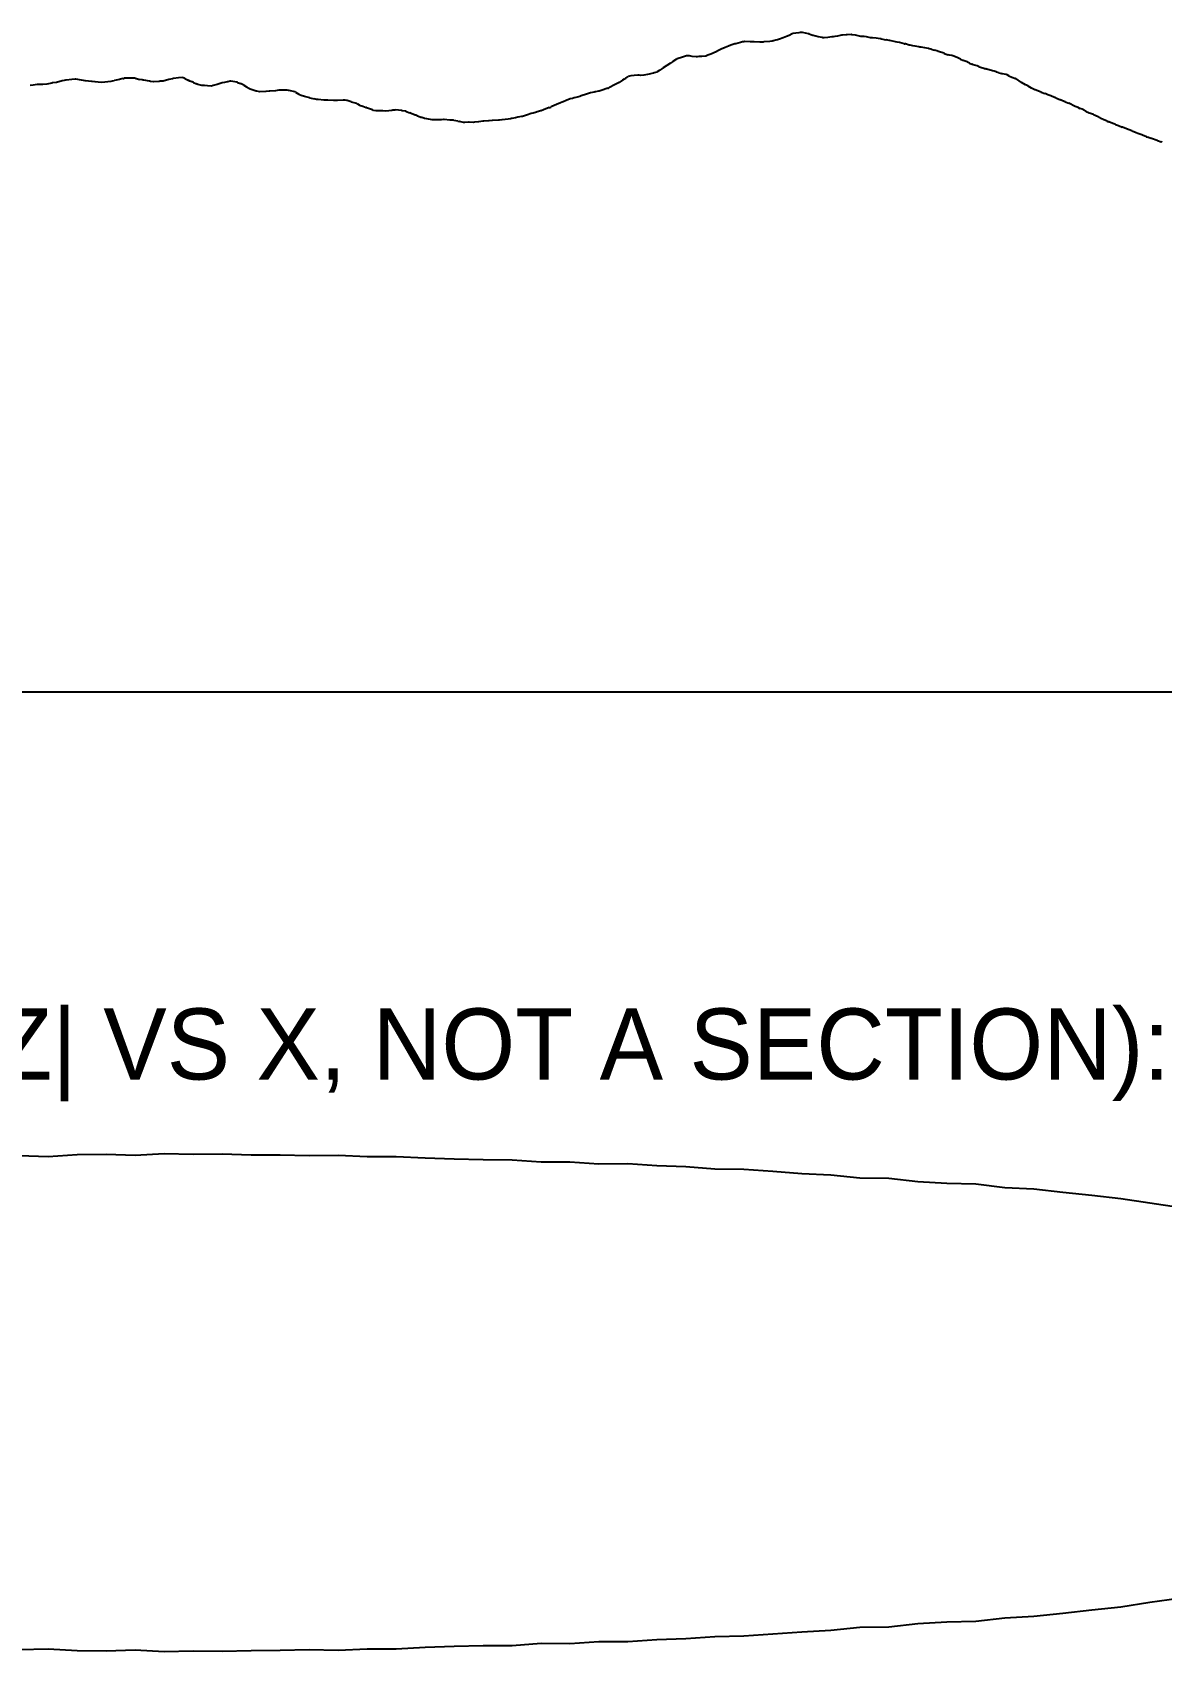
# Model space of a CAD drawing. Extents: x -22 to 217, y -59 to 33.
# Drawn here: x 37.5 to 72.5, y -59.3 to -9.1 of the extents above; entities that cross this region are included whole.
import ezdxf

# ---------------------------------------------------------------- set-up
doc = ezdxf.new("R2010")
doc.units = 0

msp = doc.modelspace()

# ---------------------------------------------------------------- linework, layer by layer
at = {"layer": 'BOUNDING_BOX'}
msp.add_line((-22.1168, -29.5451), (139.4452, -29.5451), dxfattribs=at)
at = {"layer": 'MIDPLANE_Z0_OUTLINE'}
for p, q in [((59.2791, -9.4877), (59.1581, -9.5303)), ((59.2926, -9.484), (59.2791, -9.4877)), ((59.3066, -9.4802), (59.2926, -9.484)), ((59.4581, -9.4393), (59.3066, -9.4802)), ((59.5141, -9.4242), (59.4581, -9.4393)), ((59.5621, -9.4182), (59.5141, -9.4242)), ((59.5791, -9.4161), (59.5621, -9.4182)), ((59.7581, -9.4233), (59.5791, -9.4161)), ((59.8128, -9.4255), (59.7581, -9.4233)), ((59.8639, -9.4264), (59.8128, -9.4255)), ((59.8791, -9.4267), (59.8639, -9.4264)), ((60.0581, -9.4315), (59.8791, -9.4267)), ((60.1055, -9.4328), (60.0581, -9.4315)), ((60.1624, -9.4286), (60.1055, -9.4328)), ((60.1791, -9.4273), (60.1624, -9.4286)), ((60.3581, -9.4096), (60.1791, -9.4273)), ((60.4365, -9.4018), (60.3581, -9.4096)), ((60.4652, -9.3956), (60.4365, -9.4018)), ((60.4791, -9.3925), (60.4652, -9.3956)), ((60.5496, -9.3725), (60.4791, -9.3925)), ((60.5965, -9.3593), (60.5496, -9.3725)), ((60.6581, -9.3402), (60.5965, -9.3593)), ((60.7791, -9.3027), (60.6581, -9.3402)), ((60.8304, -9.2797), (60.7791, -9.3027)), ((60.8816, -9.2567), (60.8304, -9.2797)), ((60.9581, -9.2229), (60.8816, -9.2567)), ((61.0547, -9.1802), (60.9581, -9.2229)), ((61.0679, -9.1744), (61.0547, -9.1802)), ((61.0791, -9.1695), (61.0679, -9.1744)), ((61.2581, -9.1395), (61.0791, -9.1695)), ((61.307, -9.1313), (61.2581, -9.1395)), ((61.3634, -9.1305), (61.307, -9.1313)), ((61.3791, -9.1302), (61.3634, -9.1305)), ((61.5581, -9.1709), (61.3791, -9.1302)), ((61.5657, -9.1726), (61.5581, -9.1709)), ((61.5847, -9.1802), (61.5657, -9.1726)), ((61.5847, -9.1802), (61.6791, -9.2181)), ((61.7051, -9.2256), (61.6791, -9.2181)), ((61.7887, -9.2497), (61.7051, -9.2256)), ((61.8581, -9.2649), (61.7887, -9.2497)), ((61.9791, -9.2915), (61.8581, -9.2649)), ((62.0085, -9.2944), (61.9791, -9.2915)), ((62.0407, -9.2976), (62.0085, -9.2944)), ((62.1581, -9.2842), (62.0407, -9.2976)), ((62.2791, -9.2704), (62.1581, -9.2842)), ((62.3207, -9.2666), (62.2791, -9.2704)), ((62.3767, -9.2616), (62.3207, -9.2666)), ((62.4581, -9.2424), (62.3767, -9.2616)), ((62.5791, -9.2137), (62.4581, -9.2424)), ((62.6118, -9.2125), (62.5791, -9.2137)), ((62.7304, -9.2079), (62.6118, -9.2125)), ((62.7581, -9.2062), (62.7304, -9.2079)), ((62.8791, -9.1984), (62.7581, -9.2062)), ((62.8973, -9.2011), (62.8791, -9.1984)), ((63.0193, -9.219), (62.8973, -9.2011)), ((63.0581, -9.2275), (63.0193, -9.219)), ((63.1791, -9.254), (63.0581, -9.2275)), ((63.2191, -9.2537), (63.1791, -9.254)), ((63.2851, -9.2532), (63.2191, -9.2537)), ((63.3581, -9.2686), (63.2851, -9.2532)), ((63.4791, -9.2939), (63.3581, -9.2686)), ((63.5089, -9.2955), (63.4791, -9.2939)), ((63.541, -9.2973), (63.5089, -9.2955)), ((63.6581, -9.3114), (63.541, -9.2973)), ((63.7791, -9.326), (63.6581, -9.3114)), ((63.7945, -9.3285), (63.7791, -9.326)), ((63.8076, -9.3307), (63.7945, -9.3285)), ((63.8076, -9.3307), (63.9581, -9.3576)), ((63.9581, -9.3576), (63.9672, -9.3593)), ((63.9715, -9.3602), (63.9672, -9.3593)), ((64.0586, -9.3797), (63.9715, -9.3602)), ((64.0719, -9.3802), (64.0586, -9.3797)), ((64.0791, -9.3805), (64.0719, -9.3802)), ((64.2581, -9.4264), (64.0791, -9.3805)), ((64.3009, -9.4374), (64.2581, -9.4264)), ((64.3652, -9.4407), (64.3009, -9.4374)), ((64.3791, -9.4414), (64.3652, -9.4407)), ((64.5242, -9.4802), (64.3791, -9.4414)), ((64.5242, -9.4802), (64.5509, -9.4874)), ((64.5581, -9.4893), (64.5509, -9.4874)), ((64.6791, -9.5212), (64.5581, -9.4893)), ((64.7063, -9.5288), (64.6791, -9.5212)), ((57.4685, -9.9593), (57.3581, -10.0337)), ((57.4685, -9.9593), (57.4728, -9.9566)), ((57.4728, -9.9566), (57.4791, -9.9528)), ((57.4852, -9.9504), (57.4791, -9.9528)), ((57.4898, -9.9485), (57.4852, -9.9504)), ((57.6581, -9.8977), (57.4898, -9.9485)), ((57.7791, -9.8611), (57.6581, -9.8977)), ((57.819, -9.8604), (57.7791, -9.8611)), ((57.879, -9.8593), (57.819, -9.8604)), ((57.9581, -9.8718), (57.879, -9.8593)), ((58.0791, -9.8909), (57.9581, -9.8718)), ((58.1177, -9.8847), (58.0791, -9.8909)), ((58.1604, -9.8779), (58.1177, -9.8847)), ((58.2581, -9.8721), (58.1604, -9.8779)), ((58.3791, -9.8649), (58.2581, -9.8721)), ((58.4433, -9.8393), (58.3791, -9.8649)), ((58.5358, -9.8025), (58.4433, -9.8393)), ((58.5581, -9.7927), (58.5358, -9.8025)), ((58.5863, -9.7802), (58.5581, -9.7927)), ((58.6527, -9.7511), (58.5863, -9.7802)), ((58.6791, -9.7394), (58.6527, -9.7511)), ((58.7705, -9.6914), (58.6791, -9.7394)), ((58.8318, -9.6593), (58.7705, -9.6914)), ((58.8581, -9.6479), (58.8318, -9.6593)), ((58.9791, -9.5956), (58.8581, -9.6479)), ((59.0285, -9.5771), (58.9791, -9.5956)), ((59.0808, -9.5575), (59.0285, -9.5771)), ((59.1581, -9.5303), (59.0808, -9.5575)), ((64.787, -9.5514), (64.7063, -9.5288)), ((64.8581, -9.5608), (64.787, -9.5514)), ((64.9791, -9.5768), (64.8581, -9.5608)), ((65.0089, -9.5834), (64.9791, -9.5768)), ((65.0466, -9.5917), (65.0089, -9.5834)), ((65.1581, -9.6118), (65.0466, -9.5917)), ((65.2791, -9.6337), (65.1581, -9.6118)), ((65.2907, -9.6362), (65.2791, -9.6337)), ((65.3001, -9.6382), (65.2907, -9.6362)), ((65.3501, -9.6512), (65.3001, -9.6382)), ((65.3812, -9.6593), (65.3501, -9.6512)), ((65.3812, -9.6593), (65.4581, -9.6817)), ((65.5343, -9.704), (65.4581, -9.6817)), ((65.5675, -9.7139), (65.5343, -9.704)), ((65.5791, -9.7173), (65.5675, -9.7139)), ((65.7581, -9.7786), (65.5791, -9.7173)), ((65.7593, -9.779), (65.7581, -9.7786)), ((65.7623, -9.7802), (65.7593, -9.779)), ((65.7623, -9.7802), (65.8791, -9.8277)), ((65.9109, -9.8329), (65.8791, -9.8277)), ((65.9923, -9.846), (65.9109, -9.8329)), ((66.0581, -9.8704), (65.9923, -9.846)), ((66.1791, -9.9153), (66.0581, -9.8704)), ((66.1946, -9.9228), (66.1791, -9.9153)), ((66.2087, -9.9296), (66.1946, -9.9228)), ((66.2438, -9.9468), (66.2087, -9.9296)), ((66.2691, -9.9593), (66.2438, -9.9468)), ((66.2691, -9.9593), (66.3581, -10.0003)), ((66.4128, -10.0255), (66.3581, -10.0003)), ((55.9079, -10.5451), (55.9791, -10.4929)), ((56.0174, -10.4864), (55.9791, -10.4929)), ((56.0591, -10.4792), (56.0174, -10.4864)), ((56.1581, -10.4677), (56.0591, -10.4792)), ((56.2791, -10.4537), (56.1581, -10.4677)), ((56.314, -10.4585), (56.2791, -10.4537)), ((56.3719, -10.4664), (56.314, -10.4585)), ((56.4581, -10.4539), (56.3719, -10.4664)), ((56.5791, -10.4364), (56.4581, -10.4539)), ((56.6324, -10.4219), (56.5791, -10.4364)), ((56.7478, -10.3905), (56.6324, -10.4219)), ((56.7581, -10.3876), (56.7478, -10.3905)), ((56.7836, -10.3802), (56.7581, -10.3876)), ((56.8618, -10.3579), (56.7836, -10.3802)), ((56.8791, -10.353), (56.8618, -10.3579)), ((56.9605, -10.2969), (56.8791, -10.353)), ((57.0153, -10.2593), (56.9605, -10.2969)), ((57.0581, -10.2319), (57.0153, -10.2593)), ((57.1791, -10.1544), (57.0581, -10.2319)), ((57.289, -10.0802), (57.1791, -10.1544)), ((57.352, -10.0378), (57.289, -10.0802)), ((57.3581, -10.0337), (57.352, -10.0378)), ((66.4694, -10.0459), (66.4128, -10.0255)), ((66.4791, -10.0494), (66.4694, -10.0459)), ((66.5417, -10.0802), (66.4791, -10.0494)), ((66.5417, -10.0802), (66.6197, -10.1186)), ((66.6581, -10.1309), (66.6197, -10.1186)), ((66.7791, -10.1698), (66.6581, -10.1309)), ((66.8068, -10.1799), (66.7791, -10.1698)), ((66.8446, -10.1938), (66.8068, -10.1799)), ((66.8446, -10.1938), (66.9581, -10.2317)), ((66.9581, -10.2317), (67.0402, -10.2593)), ((67.0492, -10.2621), (67.0402, -10.2593)), ((67.0698, -10.2685), (67.0492, -10.2621)), ((67.0757, -10.2704), (67.0698, -10.2685)), ((67.0791, -10.2714), (67.0757, -10.2704)), ((67.2581, -10.316), (67.0791, -10.2714)), ((67.3095, -10.3288), (67.2581, -10.316)), ((67.3718, -10.3562), (67.3095, -10.3288)), ((67.3791, -10.3594), (67.3718, -10.3562)), ((67.4481, -10.3802), (67.3791, -10.3594)), ((67.4481, -10.3802), (67.5325, -10.4058)), ((67.5581, -10.4108), (67.5325, -10.4058)), ((67.6791, -10.4345), (67.5581, -10.4108)), ((67.7057, -10.4464), (67.6791, -10.4345)), ((67.7653, -10.473), (67.7057, -10.4464)), ((67.7653, -10.473), (67.8581, -10.5114)), ((67.8581, -10.5114), (67.9736, -10.5592)), ((37.5581, -10.7594), (37.4682, -10.7701)), ((37.6791, -10.745), (37.5581, -10.7594)), ((37.7206, -10.7432), (37.6791, -10.745)), ((37.7985, -10.7399), (37.7206, -10.7432)), ((37.8581, -10.7384), (37.7985, -10.7399)), ((37.9791, -10.7354), (37.8581, -10.7384)), ((38.0293, -10.7239), (37.9791, -10.7354)), ((38.1399, -10.6984), (38.0293, -10.7239)), ((38.1581, -10.6961), (38.1399, -10.6984)), ((38.2787, -10.6802), (38.1581, -10.6961)), ((38.279, -10.6802), (38.2787, -10.6802)), ((38.2791, -10.6802), (38.279, -10.6802)), ((38.4581, -10.6336), (38.2791, -10.6802)), ((38.5211, -10.6173), (38.4581, -10.6336)), ((38.5623, -10.6097), (38.5211, -10.6173)), ((38.5791, -10.6066), (38.5623, -10.6097)), ((38.7581, -10.5877), (38.5791, -10.6066)), ((38.8615, -10.5768), (38.7581, -10.5877)), ((38.8728, -10.5768), (38.8615, -10.5768)), ((38.8791, -10.5769), (38.8728, -10.5768)), ((39.0581, -10.6124), (38.8791, -10.5769)), ((39.1147, -10.6236), (39.0581, -10.6124)), ((39.1653, -10.6294), (39.1147, -10.6236)), ((39.1791, -10.6309), (39.1653, -10.6294)), ((39.3581, -10.652), (39.1791, -10.6309)), ((39.3834, -10.655), (39.3581, -10.652)), ((39.4706, -10.6621), (39.3834, -10.655)), ((39.4791, -10.6627), (39.4706, -10.6621)), ((39.6581, -10.6781), (39.4791, -10.6627)), ((39.66, -10.6783), (39.6581, -10.6781)), ((39.7724, -10.6701), (39.66, -10.6783)), ((39.7791, -10.6696), (39.7724, -10.6701)), ((39.9581, -10.6458), (39.7791, -10.6696)), ((39.9978, -10.6405), (39.9581, -10.6458)), ((40.06, -10.628), (39.9978, -10.6405)), ((40.0791, -10.6242), (40.06, -10.628)), ((40.2324, -10.5851), (40.0791, -10.6242)), ((40.2581, -10.5786), (40.2324, -10.5851)), ((40.3336, -10.5592), (40.2581, -10.5786)), ((40.3336, -10.5592), (40.3492, -10.5547)), ((40.3492, -10.5547), (40.3791, -10.5459)), ((40.3862, -10.546), (40.3791, -10.5459)), ((40.3923, -10.5461), (40.3862, -10.546)), ((40.5581, -10.5461), (40.3923, -10.5461)), ((40.6791, -10.5462), (40.5581, -10.5461)), ((40.6848, -10.5476), (40.6791, -10.5462)), ((40.6895, -10.5488), (40.6848, -10.5476)), ((40.723, -10.5546), (40.6895, -10.5488)), ((40.7494, -10.5592), (40.723, -10.5546)), ((40.7494, -10.5592), (40.8581, -10.584)), ((40.9364, -10.6019), (40.8581, -10.584)), ((40.9669, -10.6051), (40.9364, -10.6019)), ((40.9791, -10.6063), (40.9669, -10.6051)), ((41.1581, -10.6398), (40.9791, -10.6063)), ((41.1921, -10.6462), (41.1581, -10.6398)), ((41.2698, -10.6573), (41.1921, -10.6462)), ((41.2791, -10.6586), (41.2698, -10.6573)), ((41.4581, -10.6472), (41.2791, -10.6586)), ((41.4933, -10.645), (41.4581, -10.6472)), ((41.5627, -10.6391), (41.4933, -10.645)), ((41.5791, -10.6377), (41.5627, -10.6391)), ((41.7581, -10.5926), (41.5791, -10.6377)), ((41.8753, -10.563), (41.7581, -10.5926)), ((41.8778, -10.5625), (41.8753, -10.563)), ((41.8791, -10.5623), (41.8778, -10.5625)), ((41.8962, -10.5603), (41.8791, -10.5623)), ((41.9052, -10.5592), (41.8962, -10.5603)), ((42.0581, -10.5415), (41.9052, -10.5592)), ((42.1791, -10.5275), (42.0581, -10.5415)), ((42.1916, -10.5322), (42.1791, -10.5275)), ((42.2021, -10.5362), (42.1916, -10.5322)), ((42.2283, -10.5485), (42.2021, -10.5362)), ((42.251, -10.5592), (42.2283, -10.5485)), ((42.251, -10.5592), (42.3581, -10.6128)), ((42.403, -10.6353), (42.3581, -10.6128)), ((42.471, -10.6563), (42.403, -10.6353)), ((42.4791, -10.6588), (42.471, -10.6563)), ((42.5213, -10.6802), (42.4791, -10.6588)), ((42.5213, -10.6802), (42.612, -10.7264)), ((42.6581, -10.7389), (42.612, -10.7264)), ((42.7791, -10.7718), (42.6581, -10.7389)), ((42.8147, -10.7738), (42.7791, -10.7718)), ((42.862, -10.7763), (42.8147, -10.7738)), ((42.9581, -10.783), (42.862, -10.7763)), ((43.0791, -10.7915), (42.9581, -10.783)), ((43.1245, -10.7784), (43.0791, -10.7915)), ((43.1743, -10.764), (43.1245, -10.7784)), ((43.2581, -10.7386), (43.1743, -10.764)), ((43.3791, -10.702), (43.2581, -10.7386)), ((43.4096, -10.6952), (43.3791, -10.702)), ((43.4779, -10.6802), (43.4096, -10.6952)), ((43.5581, -10.6626), (43.4779, -10.6802)), ((43.5806, -10.6577), (43.5581, -10.6626)), ((43.6606, -10.6422), (43.5806, -10.6577)), ((43.6791, -10.6387), (43.6606, -10.6422)), ((43.8581, -10.6727), (43.6791, -10.6387)), ((43.8644, -10.6739), (43.8581, -10.6727)), ((43.8855, -10.6802), (43.8644, -10.6739)), ((43.8855, -10.6802), (43.9791, -10.7084)), ((43.9972, -10.7187), (43.9791, -10.7084)), ((44.0753, -10.7631), (43.9972, -10.7187)), ((44.0753, -10.7631), (44.1581, -10.8139)), ((44.1581, -10.8139), (44.232, -10.8593)), ((44.2397, -10.8651), (44.232, -10.8593)), ((44.2587, -10.8796), (44.2397, -10.8651)), ((44.2724, -10.8875), (44.2587, -10.8796)), ((44.2791, -10.8914), (44.2724, -10.8875)), ((44.4581, -10.9448), (44.2791, -10.8914)), ((44.4854, -10.953), (44.4581, -10.9448)), ((44.5739, -10.9689), (44.4854, -10.953)), ((44.5791, -10.9698), (44.5739, -10.9689)), ((44.7581, -10.9645), (44.5791, -10.9698)), ((44.7743, -10.964), (44.7581, -10.9645)), ((44.8624, -10.949), (44.7743, -10.964)), ((44.8791, -10.9462), (44.8624, -10.949)), ((45.0581, -10.9351), (44.8791, -10.9462)), ((45.1062, -10.9322), (45.0581, -10.9351)), ((45.1609, -10.9232), (45.1062, -10.9322)), ((45.1791, -10.9202), (45.1609, -10.9232)), ((45.3581, -10.9215), (45.1791, -10.9202)), ((45.4164, -10.9219), (45.3581, -10.9215)), ((45.4658, -10.9298), (45.4164, -10.9219)), ((45.4791, -10.9319), (45.4658, -10.9298)), ((45.6581, -10.971), (45.4791, -10.9319)), ((45.6657, -10.9726), (45.6581, -10.971)), ((45.6773, -10.9802), (45.6657, -10.9726)), ((45.6773, -10.9802), (45.7791, -11.0474)), ((54.7791, -11.0103), (54.6581, -11.0503)), ((54.8161, -11.0028), (54.7791, -11.0103)), ((54.9277, -10.9802), (54.8161, -11.0028)), ((54.9581, -10.9741), (54.9277, -10.9802)), ((54.9658, -10.9726), (54.9581, -10.9741)), ((55.0606, -10.9496), (54.9658, -10.9726)), ((55.0791, -10.9451), (55.0606, -10.9496)), ((55.2375, -10.8937), (55.0791, -10.9451)), ((55.2581, -10.8871), (55.2375, -10.8937)), ((55.3438, -10.8593), (55.2581, -10.8871)), ((55.3438, -10.8593), (55.3561, -10.8556)), ((55.3561, -10.8556), (55.3791, -10.8488)), ((55.3923, -10.8416), (55.3791, -10.8488)), ((55.4023, -10.836), (55.3923, -10.8416)), ((55.5581, -10.7546), (55.4023, -10.836)), ((55.6791, -10.6913), (55.5581, -10.7546)), ((55.6967, -10.6802), (55.6791, -10.6913)), ((55.8042, -10.6124), (55.6967, -10.6802)), ((55.8581, -10.5784), (55.8042, -10.6124)), ((55.8885, -10.5592), (55.8581, -10.5784)), ((55.8885, -10.5592), (55.9079, -10.5451)), ((67.9747, -10.5599), (67.9736, -10.5592)), ((67.9771, -10.5612), (67.9747, -10.5599)), ((67.9784, -10.5618), (67.9771, -10.5612)), ((67.9791, -10.5622), (67.9784, -10.5618)), ((68.15, -10.6802), (67.9791, -10.5622)), ((68.15, -10.6802), (68.1548, -10.6836)), ((68.1581, -10.6854), (68.1548, -10.6836)), ((68.2791, -10.7522), (68.1581, -10.6854)), ((68.3056, -10.7653), (68.2791, -10.7522)), ((68.3507, -10.7876), (68.3056, -10.7653)), ((68.3507, -10.7876), (68.4581, -10.8462)), ((68.4581, -10.8462), (68.482, -10.8593)), ((68.4892, -10.8634), (68.482, -10.8593)), ((68.5437, -10.8946), (68.4892, -10.8634)), ((68.569, -10.904), (68.5437, -10.8946)), ((68.5791, -10.9078), (68.569, -10.904)), ((68.7581, -10.9796), (68.5791, -10.9078)), ((68.7585, -10.9798), (68.7581, -10.9796)), ((68.7598, -10.9802), (68.7585, -10.9798)), ((68.7598, -10.9802), (68.8791, -11.0212)), ((68.9026, -11.0325), (68.8791, -11.0212)), ((45.8073, -11.0589), (45.7791, -11.0474)), ((45.8586, -11.0797), (45.8073, -11.0589)), ((45.9581, -11.1111), (45.8586, -11.0797)), ((46.0791, -11.1493), (45.9581, -11.1111)), ((46.0831, -11.151), (46.0791, -11.1493)), ((46.0861, -11.1522), (46.0831, -11.151)), ((46.1035, -11.1556), (46.0861, -11.1522)), ((46.122, -11.1593), (46.1035, -11.1556)), ((46.122, -11.1593), (46.2581, -11.1917)), ((46.3295, -11.2088), (46.2581, -11.1917)), ((46.3653, -11.21), (46.3295, -11.2088)), ((46.3791, -11.2105), (46.3653, -11.21)), ((46.5581, -11.2279), (46.3791, -11.2105)), ((46.6058, -11.2325), (46.5581, -11.2279)), ((46.6632, -11.2307), (46.6058, -11.2325)), ((46.6791, -11.2302), (46.6632, -11.2307)), ((46.8581, -11.2372), (46.6791, -11.2302)), ((46.8995, -11.2388), (46.8581, -11.2372)), ((46.9648, -11.2405), (46.8995, -11.2388)), ((46.9791, -11.2409), (46.9648, -11.2405)), ((47.1581, -11.2302), (46.9791, -11.2409)), ((47.2112, -11.2271), (47.1581, -11.2302)), ((47.2664, -11.2367), (47.2112, -11.2271)), ((47.2791, -11.2389), (47.2664, -11.2367)), ((47.4056, -11.2802), (47.2791, -11.2389)), ((47.4056, -11.2802), (47.4451, -11.2932)), ((47.4581, -11.2974), (47.4451, -11.2932)), ((47.5791, -11.3367), (47.4581, -11.2974)), ((47.6044, -11.3503), (47.5791, -11.3367)), ((47.6588, -11.3795), (47.6044, -11.3503)), ((47.6588, -11.3795), (47.7581, -11.4168)), ((47.7581, -11.4168), (47.8709, -11.4593)), ((47.8728, -11.4601), (47.8709, -11.4593)), ((47.8765, -11.4618), (47.8728, -11.4601)), ((47.8782, -11.4622), (47.8765, -11.4618)), ((47.8791, -11.4624), (47.8782, -11.4622)), ((48.0581, -11.5296), (47.8791, -11.4624)), ((53.4308, -11.4987), (53.2791, -11.5574)), ((53.4581, -11.4881), (53.4308, -11.4987)), ((53.5328, -11.4593), (53.4581, -11.4881)), ((53.5328, -11.4593), (53.5477, -11.4537)), ((53.5477, -11.4537), (53.5791, -11.4422)), ((53.5963, -11.4346), (53.5791, -11.4422)), ((53.6096, -11.4287), (53.5963, -11.4346)), ((53.7581, -11.3666), (53.6096, -11.4287)), ((53.8791, -11.316), (53.7581, -11.3666)), ((53.9362, -11.2914), (53.8791, -11.316)), ((53.9622, -11.2802), (53.9362, -11.2914)), ((54.0581, -11.2391), (53.9622, -11.2802)), ((54.1303, -11.208), (54.0581, -11.2391)), ((54.1631, -11.1967), (54.1303, -11.208)), ((54.1791, -11.1912), (54.1631, -11.1967)), ((54.2521, -11.172), (54.1791, -11.1912)), ((54.3005, -11.1593), (54.2521, -11.172)), ((54.3581, -11.1435), (54.3005, -11.1593)), ((54.4791, -11.1102), (54.3581, -11.1435)), ((54.5174, -11.0972), (54.4791, -11.1102)), ((54.5535, -11.0848), (54.5174, -11.0972)), ((54.6581, -11.0503), (54.5535, -11.0848)), ((68.9725, -11.0658), (68.9026, -11.0325)), ((69.0581, -11.0975), (68.9725, -11.0658)), ((69.1791, -11.1423), (69.0581, -11.0975)), ((69.1861, -11.1449), (69.1791, -11.1423)), ((69.1915, -11.1469), (69.1861, -11.1449)), ((69.2056, -11.1528), (69.1915, -11.1469)), ((69.2211, -11.1593), (69.2056, -11.1528)), ((69.2211, -11.1593), (69.3581, -11.2152)), ((69.4043, -11.234), (69.3581, -11.2152)), ((69.4742, -11.2655), (69.4043, -11.234)), ((69.4791, -11.2677), (69.4742, -11.2655)), ((69.5105, -11.2802), (69.4791, -11.2677)), ((69.5105, -11.2802), (69.6159, -11.3224)), ((69.6581, -11.3444), (69.6159, -11.3224)), ((69.7791, -11.4077), (69.6581, -11.3444)), ((69.7978, -11.4152), (69.7791, -11.4077)), ((69.8158, -11.4226), (69.7978, -11.4152)), ((69.8794, -11.4484), (69.8158, -11.4226)), ((69.9062, -11.4593), (69.8794, -11.4484)), ((69.9062, -11.4593), (69.9581, -11.4813)), ((70.0276, -11.5107), (69.9581, -11.4813)), ((70.0691, -11.5317), (70.0276, -11.5107)), ((48.0949, -11.5435), (48.0581, -11.5296)), ((48.1699, -11.5567), (48.0949, -11.5435)), ((48.1791, -11.5583), (48.1699, -11.5567)), ((48.3581, -11.561), (48.1791, -11.5583)), ((48.3771, -11.5612), (48.3581, -11.561)), ((48.4736, -11.5696), (48.3771, -11.5612)), ((48.4791, -11.5701), (48.4736, -11.5696)), ((48.6581, -11.5466), (48.4791, -11.5701)), ((48.6968, -11.5416), (48.6581, -11.5466)), ((48.7615, -11.5334), (48.6968, -11.5416)), ((48.7791, -11.5312), (48.7615, -11.5334)), ((48.9581, -11.5514), (48.7791, -11.5312)), ((48.984, -11.5544), (48.9581, -11.5514)), ((49.0742, -11.5698), (48.984, -11.5544)), ((49.0791, -11.5706), (49.0742, -11.5698)), ((49.1035, -11.5802), (49.0791, -11.5706)), ((49.1035, -11.5802), (49.2143, -11.624)), ((49.2581, -11.6417), (49.2143, -11.624)), ((49.3791, -11.6907), (49.2581, -11.6417)), ((49.4053, -11.697), (49.3791, -11.6907)), ((49.4344, -11.7039), (49.4053, -11.697)), ((49.4344, -11.7039), (49.5581, -11.7504)), ((49.5581, -11.7504), (49.5816, -11.7593)), ((49.5895, -11.7625), (49.5816, -11.7593)), ((49.651, -11.7873), (49.5895, -11.7625)), ((49.6703, -11.7946), (49.651, -11.7873)), ((49.6791, -11.7979), (49.6703, -11.7946)), ((49.8581, -11.8264), (49.6791, -11.7979)), ((49.9045, -11.8338), (49.8581, -11.8264)), ((49.9641, -11.8345), (49.9045, -11.8338)), ((49.9791, -11.8347), (49.9641, -11.8345)), ((50.1581, -11.8352), (49.9791, -11.8347)), ((50.203, -11.8353), (50.1581, -11.8352)), ((50.2616, -11.8285), (50.203, -11.8353)), ((50.2791, -11.8265), (50.2616, -11.8285)), ((50.4581, -11.8447), (50.2791, -11.8265)), ((50.4903, -11.848), (50.4581, -11.8447)), ((50.5675, -11.8526), (50.4903, -11.848)), ((50.5791, -11.8533), (50.5675, -11.8526)), ((50.7079, -11.8802), (50.5791, -11.8533)), ((50.7079, -11.8802), (50.7494, -11.8889)), ((50.7581, -11.8912), (50.7494, -11.8889)), ((50.8791, -11.922), (50.7581, -11.8912)), ((50.9175, -11.9187), (50.8791, -11.922)), ((51.0293, -11.9091), (50.9175, -11.9187)), ((51.0581, -11.9109), (51.0293, -11.9091)), ((51.1791, -11.9186), (51.0581, -11.9109)), ((51.2182, -11.9133), (51.1791, -11.9186)), ((51.3421, -11.8963), (51.2182, -11.9133)), ((51.3581, -11.8947), (51.3421, -11.8963)), ((51.4791, -11.8833), (51.3581, -11.8947)), ((51.4838, -11.8828), (51.4791, -11.8833)), ((51.5096, -11.8802), (51.4838, -11.8828)), ((51.6581, -11.8655), (51.5096, -11.8802)), ((51.6744, -11.8639), (51.6581, -11.8655)), ((51.7672, -11.858), (51.6744, -11.8639)), ((51.7791, -11.8572), (51.7672, -11.858)), ((51.9581, -11.8503), (51.7791, -11.8572)), ((51.9892, -11.8491), (51.9581, -11.8503)), ((52.0626, -11.8415), (51.9892, -11.8491)), ((52.0791, -11.8398), (52.0626, -11.8415)), ((52.2581, -11.8135), (52.0791, -11.8398)), ((52.3364, -11.8019), (52.2581, -11.8135)), ((52.3655, -11.7977), (52.3364, -11.8019)), ((52.3791, -11.7957), (52.3655, -11.7977)), ((52.4865, -11.7738), (52.3791, -11.7957)), ((52.5578, -11.7593), (52.4865, -11.7738)), ((52.5581, -11.7592), (52.5578, -11.7593)), ((52.6791, -11.7335), (52.5581, -11.7592)), ((52.6955, -11.7313), (52.6791, -11.7335)), ((52.7088, -11.7295), (52.6955, -11.7313)), ((52.8581, -11.6814), (52.7088, -11.7295)), ((52.9791, -11.6424), (52.8581, -11.6814)), ((53.0343, -11.6267), (52.9791, -11.6424)), ((53.1422, -11.5961), (53.0343, -11.6267)), ((53.1581, -11.5916), (53.1422, -11.5961)), ((53.1983, -11.5802), (53.1581, -11.5916)), ((53.2637, -11.5618), (53.1983, -11.5802)), ((53.2791, -11.5574), (53.2637, -11.5618)), ((70.0791, -11.5368), (70.0691, -11.5317)), ((70.1595, -11.5802), (70.0791, -11.5368)), ((70.1595, -11.5802), (70.2235, -11.6148)), ((70.2581, -11.6285), (70.2235, -11.6148)), ((70.3791, -11.6761), (70.2581, -11.6285)), ((70.4029, -11.6889), (70.3791, -11.6761)), ((70.4332, -11.7051), (70.4029, -11.6889)), ((70.5455, -11.7565), (70.4332, -11.7051)), ((70.5515, -11.7593), (70.5455, -11.7565)), ((70.5515, -11.7593), (70.5581, -11.7626)), ((70.6354, -11.8029), (70.5581, -11.7626)), ((70.6685, -11.8175), (70.6354, -11.8029)), ((70.6791, -11.8222), (70.6685, -11.8175)), ((70.8108, -11.8802), (70.6791, -11.8222)), ((70.8108, -11.8802), (70.8436, -11.8947)), ((70.8581, -11.9005), (70.8436, -11.8947)), ((70.9791, -11.9487), (70.8581, -11.9005)), ((71.0082, -11.9594), (70.9791, -11.9487)), ((71.06, -11.9783), (71.0082, -11.9594)), ((71.06, -11.9783), (71.1581, -12.0156)), ((71.1581, -12.0156), (71.273, -12.0592)), ((71.2744, -12.0598), (71.273, -12.0592)), ((71.2774, -12.0609), (71.2744, -12.0598)), ((71.2785, -12.0614), (71.2774, -12.0609)), ((71.2791, -12.0616), (71.2785, -12.0614)), ((71.4581, -12.1358), (71.2791, -12.0616)), ((71.4895, -12.1489), (71.4581, -12.1358)), ((71.5708, -12.1802), (71.4895, -12.1489)), ((71.5708, -12.1802), (71.5791, -12.1834)), ((71.5822, -12.1848), (71.5791, -12.1834)), ((71.7027, -12.2356), (71.5822, -12.1848)), ((71.7581, -12.2573), (71.7027, -12.2356)), ((71.8791, -12.3047), (71.7581, -12.2573)), ((71.899, -12.3122), (71.8791, -12.3047)), ((71.9186, -12.3197), (71.899, -12.3122)), ((72.0046, -12.3512), (71.9186, -12.3197)), ((72.0266, -12.3593), (72.0046, -12.3512)), ((72.0266, -12.3593), (72.0581, -12.3714)), ((72.1366, -12.4017), (72.0581, -12.3714)), ((72.1681, -12.4133), (72.1366, -12.4017)), ((72.1791, -12.4173), (72.1681, -12.4133)), ((72.3581, -12.4788), (72.1791, -12.4173)), ((72.3592, -12.4791), (72.3581, -12.4788)), ((72.3625, -12.4802), (72.3592, -12.4791)), ((72.3625, -12.4802), (72.4791, -12.5183)), ((72.5046, -12.5263), (72.4791, -12.5183))]:
    msp.add_line(p, q, dxfattribs=at)
at = {"layer": 'Z_EXTENT_ENVELOPE'}
for p, q in [((37.1226, -43.9005), (38.0202, -43.9241)), ((38.0202, -43.9241), (38.9177, -43.866)), ((38.9177, -43.866), (39.8153, -43.8572)), ((39.8153, -43.8572), (40.7129, -43.8873)), ((40.7129, -43.8873), (41.6104, -43.8354)), ((41.6104, -43.8354), (42.508, -43.8607)), ((42.508, -43.8607), (43.4056, -43.8442)), ((43.4056, -43.8442), (44.3031, -43.8722)), ((44.3031, -43.8722), (45.2007, -43.8785)), ((45.2007, -43.8785), (46.0983, -43.8992)), ((46.0983, -43.8992), (46.9958, -43.8834)), ((46.9958, -43.8834), (47.8934, -43.9242)), ((47.8934, -43.9242), (48.791, -43.9233)), ((48.791, -43.9233), (49.6885, -43.9712)), ((49.6885, -43.9712), (50.5861, -44.0005)), ((50.5861, -44.0005), (51.4837, -44.0205)), ((51.4837, -44.0205), (52.3812, -44.029)), ((52.3812, -44.029), (53.2788, -44.0953)), ((53.2788, -44.0953), (54.1764, -44.0917)), ((54.1764, -44.0917), (55.0739, -44.1521)), ((55.0739, -44.1521), (55.9715, -44.1484)), ((55.9715, -44.1484), (56.8691, -44.2098)), ((56.8691, -44.2098), (57.7666, -44.2412)), ((57.7666, -44.2412), (58.6642, -44.3073)), ((58.6642, -44.3073), (59.5618, -44.324)), ((59.5618, -44.324), (60.4593, -44.3839)), ((60.4593, -44.3839), (61.3569, -44.4507)), ((61.3569, -44.4507), (62.2545, -44.4973)), ((62.2545, -44.4973), (63.152, -44.5904)), ((63.152, -44.5904), (64.0496, -44.6026)), ((64.0496, -44.6026), (64.9472, -44.7042)), ((64.9472, -44.7042), (65.8447, -44.7544)), ((65.8447, -44.7544), (66.7423, -44.7792)), ((66.7423, -44.7792), (67.6399, -44.8833)), ((67.6399, -44.8833), (68.5374, -44.9307)), ((68.5374, -44.9307), (69.435, -45.0289)), ((69.435, -45.0289), (70.3326, -45.1241)), ((70.3326, -45.1241), (71.2301, -45.2234)), ((71.2301, -45.2234), (72.1277, -45.3661)), ((72.1277, -45.3661), (73.0253, -45.4944)), ((72.1277, -57.7241), (73.0253, -57.5959)), ((68.5374, -58.1596), (69.435, -58.0614)), ((69.435, -58.0614), (70.3326, -57.9661)), ((70.3326, -57.9661), (71.2301, -57.8669)), ((71.2301, -57.8669), (72.1277, -57.7241)), ((60.4593, -58.7064), (61.3569, -58.6396)), ((61.3569, -58.6396), (62.2545, -58.593)), ((62.2545, -58.593), (63.152, -58.4999)), ((63.152, -58.4999), (64.0496, -58.4877)), ((64.0496, -58.4877), (64.9472, -58.3861)), ((64.9472, -58.3861), (65.8447, -58.3359)), ((65.8447, -58.3359), (66.7423, -58.3111)), ((66.7423, -58.3111), (67.6399, -58.2069)), ((67.6399, -58.2069), (68.5374, -58.1596)), ((48.791, -59.167), (49.6885, -59.1191)), ((49.6885, -59.1191), (50.5861, -59.0898)), ((50.5861, -59.0898), (51.4837, -59.0697)), ((51.4837, -59.0697), (52.3812, -59.0613)), ((52.3812, -59.0613), (53.2788, -58.995)), ((53.2788, -58.995), (54.1764, -58.9986)), ((54.1764, -58.9986), (55.0739, -58.9382)), ((55.0739, -58.9382), (55.9715, -58.9419)), ((55.9715, -58.9419), (56.8691, -58.8805)), ((56.8691, -58.8805), (57.7666, -58.8491)), ((57.7666, -58.8491), (58.6642, -58.783)), ((58.6642, -58.783), (59.5618, -58.7663)), ((59.5618, -58.7663), (60.4593, -58.7064)), ((37.1226, -59.1898), (38.0202, -59.1661)), ((38.0202, -59.1661), (38.9177, -59.2243)), ((38.9177, -59.2243), (39.8153, -59.2331)), ((39.8153, -59.2331), (40.7129, -59.203)), ((40.7129, -59.203), (41.6104, -59.2549)), ((41.6104, -59.2549), (42.508, -59.2296)), ((42.508, -59.2296), (43.4056, -59.2461)), ((43.4056, -59.2461), (44.3031, -59.2181)), ((44.3031, -59.2181), (45.2007, -59.2118)), ((45.2007, -59.2118), (46.0983, -59.1911)), ((46.0983, -59.1911), (46.9958, -59.2069)), ((46.9958, -59.2069), (47.8934, -59.1661)), ((47.8934, -59.1661), (48.791, -59.167))]:
    msp.add_line(p, q, dxfattribs=at)

# ---------------------------------------------------------------- texts
at = {"layer": 'DIMENSIONS'}
msp.add_text('Z-EXTENT THICKNESS ENVELOPE (MAX |Z| VS X, NOT A SECTION):', height=2.2, dxfattribs=at).set_placement((-22.117, -41.545))

doc.saveas('drawing.dxf')
